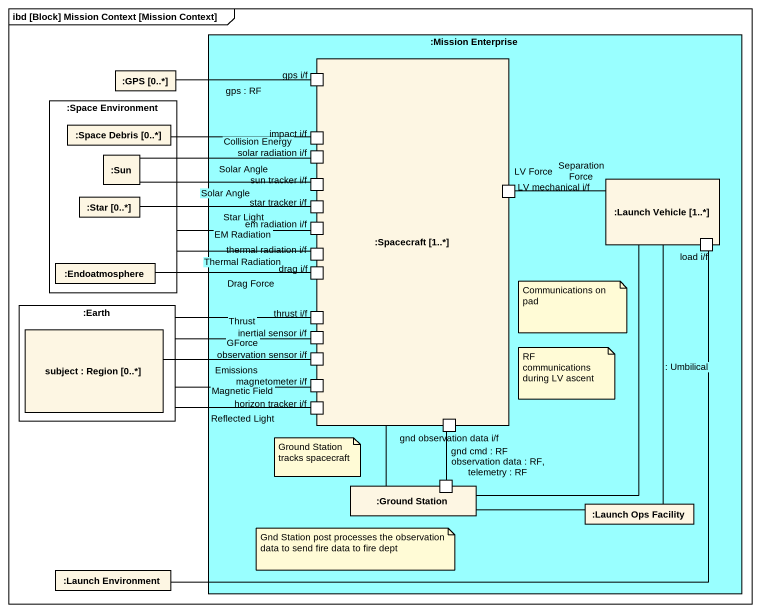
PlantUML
@startuml
mainframe ibd [Block] Mission Context [Mission Context]
rectangle ":Mission Enterprise" as Mission_Enterprise #99FFFF {
  rectangle ":Spacecraft [1..*]" as Spacecraft_1 {
    port "gps i/f" as gps_i_f
    port "impact i/f" as impact_i_f
    port "solar radiation i/f" as solar_radiation_i_f
    port "sun tracker i/f" as sun_tracker_i_f
    port "em radiation i/f" as em_radiation_i_f
    port "star tracker i/f" as star_tracker_i_f
    port "LV mechanical i/f" as LV_mechanical_i_f
    port "thermal radiation i/f" as thermal_radiation_i_f
    port "drag i/f" as drag_i_f
    port "thrust i/f" as thrust_i_f
    port "inertial sensor i/f" as inertial_sensor_i_f
    port "observation sensor i/f" as observation_sensor_i_f
    port "horizon tracker i/f" as horizon_tracker_i_f
    port "magnetometer i/f" as magnetometer_i_f
    port "gnd observation data i/f" as gnd_observation_data_i_f
  }
  rectangle ":Launch Vehicle [1..*]" as Launch_Vehicle_1 {
    port "load i/f" as load_i_f
  }
  rectangle ":Ground Station" as Ground_Station {
    port " " as port1
  }
  rectangle ":Launch Ops Facility" as Launch_Ops_Facility
}
rectangle ":Space Environment" as Space_Environment {
  rectangle ":Space Debris [0..*]" as Space_Debris_0
  rectangle ":Sun" as Sun
  rectangle ":Star [0..*]" as Star_0
  rectangle ":Endoatmosphere" as Endoatmosphere
}
rectangle ":GPS [0..*]" as GPS_0
rectangle ":Earth" as Earth {
  rectangle "subject : Region [0..*]" as subject
}
rectangle ":Launch Environment" as Launch_Environment
Space_Environment -right- em_radiation_i_f : EM Radiation
Space_Environment -right- thermal_radiation_i_f : Thermal Radiation
GPS_0 -right- gps_i_f : gps : RF
Space_Debris_0 -right- impact_i_f : Collision Energy
Sun -right- solar_radiation_i_f : Solar Angle
Sun -right- sun_tracker_i_f : Solar Angle
Launch_Vehicle_1 -left- LV_mechanical_i_f : Separation Force\nLV Force
Launch_Vehicle_1 -- Ground_Station
Launch_Vehicle_1 -- Launch_Ops_Facility : : Umbilical
Star_0 -right- star_tracker_i_f : Star Light
Endoatmosphere -right- drag_i_f : Drag Force
Earth -right- thrust_i_f : Thrust
Earth -right- inertial_sensor_i_f : GForce
Earth -right- horizon_tracker_i_f : Reflected Light
Earth -right- magnetometer_i_f : Magnetic Field
subject -right- observation_sensor_i_f : Emissions
gnd_observation_data_i_f -- port1 : gnd cmd : RF\nobservation data : RF, telemetry : RF
Ground_Station -up- Spacecraft_1
Launch_Ops_Facility -left- Ground_Station
Launch_Environment -right- load_i_f
note as N1
  Communications on pad
end note
note as N2
  RF communications during LV ascent
end note
note as N3
  Ground Station tracks spacecraft
end note
note as N4
  Gnd Station post processes the observation data to send fire data to fire dept
end note
@enduml
